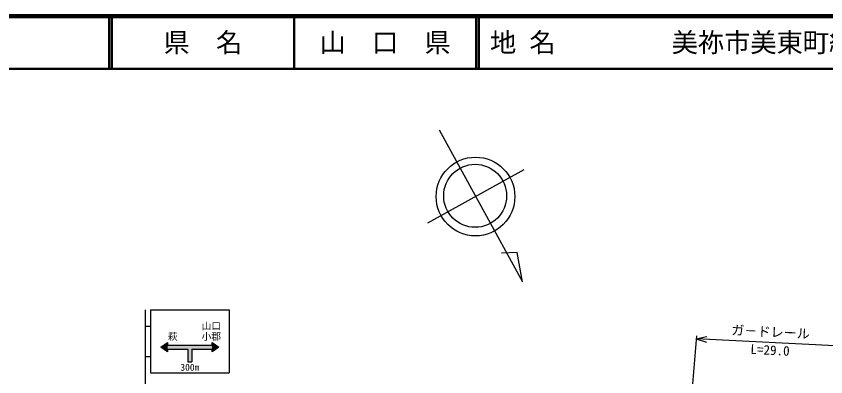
# Model space of a CAD drawing. Units: millimetres at full size, sheet at 1:1000; details may follow other scales. Extents: x 40000 to 680000, y 20000 to 380000.
# Drawn here: x 280026 to 434404, y 311350 to 380000 of the extents above; entities that cross this region are included whole.
import ezdxf
from ezdxf.enums import TextEntityAlignment as Align

# ---------------------------------------------------------------- set-up
doc = ezdxf.new("R2010")
doc.units = ezdxf.units.MM
doc.header["$LTSCALE"] = 1000
for name, color, linetype, lineweight in [('M-BGD', 7, 'Continuous', 25), ('M-STR-STRC', 7, 'Continuous', 25), ('M-TTL', 2, 'Continuous', 140), ('M-TTL-LINE', 7, 'Continuous', 50)]:
    doc.layers.add(name, color=color, linetype=linetype, lineweight=lineweight)
doc.layers.add('M-TTL-TXT', color=7, linetype='Continuous')
doc.styles.add('ＭＳ ゴシック', font='')
doc.styles.get('ＭＳ ゴシック').set_extended_font_data('MS Gothic')

msp = doc.modelspace()

# ---------------------------------------------------------------- hatches: boundary and pattern name
at = {"layer": 'M-STR-STRC'}
for points in [[(308887, 317851), (308887, 317351), (308887, 316601), (308887, 316101), (307637, 316976)], [(307637, 316976), (308887, 317851), (308887, 317351), (317387, 317351), (317387, 317851), (318637, 316976), (317387, 316101), (317387, 316601), (313512, 316601), (313512, 314226), (312762, 314226), (312762, 316601), (308887, 316601), (308887, 316101)], [(308887, 317351), (317387, 317351), (317387, 316601), (313512, 316601), (312762, 316601), (308887, 316601)], [(312762, 316601), (313512, 316601), (313512, 314226), (312762, 314226)], [(317387, 317351), (317387, 317851), (318637, 316976), (317387, 316101), (317387, 316601)]]:
    msp.add_hatch(color=256, dxfattribs=at).paths.add_polyline_path(points)

# ---------------------------------------------------------------- linework, layer by layer
at = {"layer": 'M-BGD'}
for p, q in [((360663, 358393), (376573, 329448)), ((376849, 350744), (358446, 340628)), ((375568, 335025), (372570, 334913)), ((376573, 329448), (375568, 335025)), ((409743, 319160), (407004, 285396)), ((409695, 318572), (411720, 319010)), ((437468, 317174), (409695, 318572)), ((409695, 318572), (411666, 317934))]:
    msp.add_line(p, q, dxfattribs=at)
for centre, radius in [((367610, 345665), 7500), ((367542, 345808), 6000)]:
    msp.add_circle(centre, radius, dxfattribs=at)
at = {"layer": 'M-STR-STRC'}
for p, q in [((304637, 324092), (304637, 308592)), ((305637, 324092), (305637, 312092)), ((305637, 324092), (320637, 324092)), ((320637, 324092), (320637, 312092)), ((304637, 320967), (305637, 320967)), ((307637, 316976), (308887, 317851)), ((308887, 316101), (307637, 316976)), ((308887, 317851), (308887, 317351)), ((308887, 317351), (317387, 317351)), ((308887, 316601), (312762, 316601)), ((308887, 316601), (308887, 316101)), ((312762, 316601), (312762, 314226)), ((313512, 316601), (313512, 314226)), ((313512, 316601), (317387, 316601)), ((317387, 317851), (318637, 316976)), ((317387, 317351), (317387, 317851)), ((318637, 316976), (317387, 316101)), ((317387, 316101), (317387, 316601)), ((304637, 315217), (305637, 315217)), ((312762, 314226), (313512, 314226)), ((305637, 312092), (320637, 312092))]:
    msp.add_line(p, q, dxfattribs=at)
at = {"layer": 'M-TTL'}
msp.add_line((680000, 380000), (40000, 380000), dxfattribs=at)
at = {"layer": 'M-TTL-LINE'}
for p, q in [((297750, 380000), (297750, 370000)), ((298250, 380000), (298250, 370000)), ((333000, 380000), (333000, 370000)), ((367750, 380000), (367750, 370000)), ((368250, 380000), (368250, 370000)), ((40000, 370000), (680000, 370000))]:
    msp.add_line(p, q, dxfattribs=at)

# ---------------------------------------------------------------- texts
at = {"layer": 'M-BGD', "style": 'ＭＳ ゴシック'}
for s, p in [('ガ－ドレール', (423799, 318432)), ('L=29.0', (423698, 314975))]:
    msp.add_text(s, height=1833, rotation=357.117, dxfattribs=at).set_placement(p, align=Align.BOTTOM_CENTER)
at = {"layer": 'M-STR-STRC', "style": 'ＭＳ ゴシック'}
for s, p in [('山口', (315387, 319951)), ('小郡', (315387, 317951))]:
    msp.add_text(s, height=1320, dxfattribs=at).set_placement(p, align=Align.BOTTOM_LEFT)
for s, p in [('萩', (309887, 317951)), ('300m', (313137, 312092))]:
    msp.add_text(s, height=1320, dxfattribs=at).set_placement(p, align=Align.BOTTOM_CENTER)
at = {"layer": 'M-TTL-TXT', "style": 'ＭＳ ゴシック'}
for s, p in [('県\u3000名', (315625, 375000)), ('山\u3000口\u3000県', (350375, 375000))]:
    msp.add_text(s, height=3666, dxfattribs=at).set_placement(p, align=Align.MIDDLE_CENTER)
for s, p in [('地 名', (370380, 375000)), ('美祢市美東町絵堂\u3000', (405024, 375000))]:
    msp.add_text(s, height=3666, dxfattribs=at).set_placement(p, align=Align.MIDDLE_LEFT)

doc.saveas('drawing.dxf')
